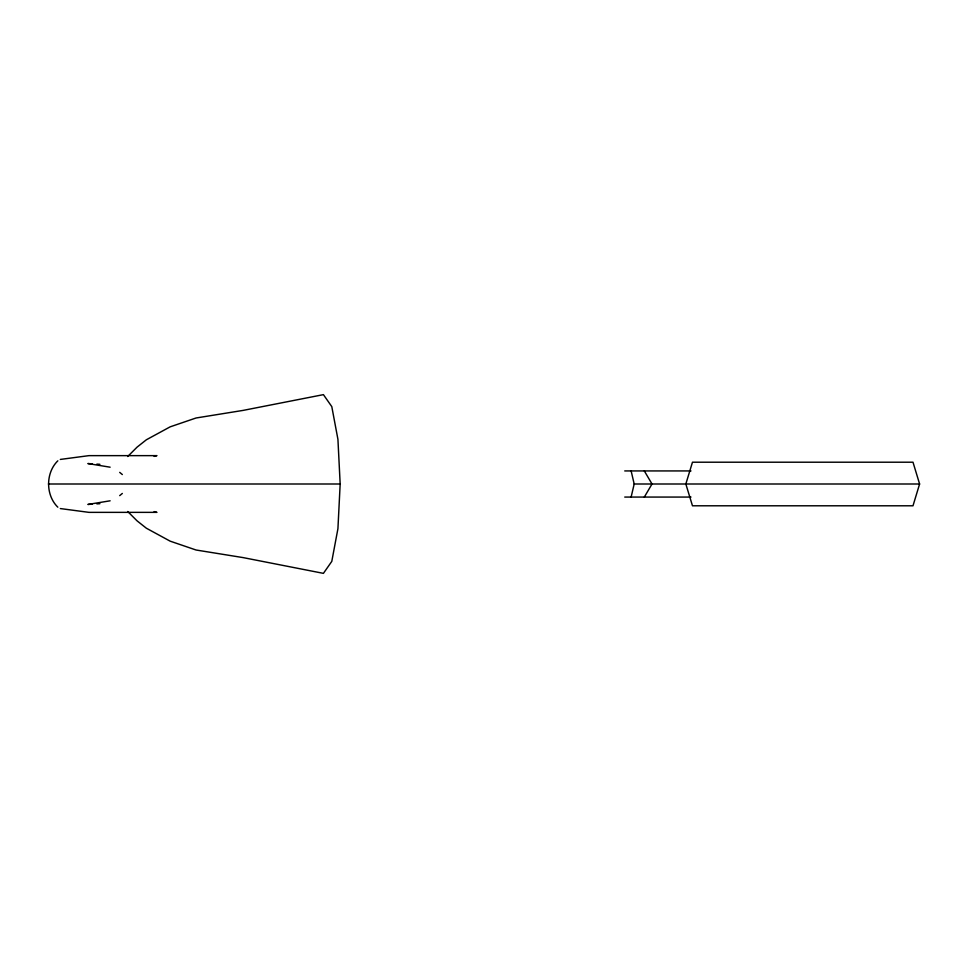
<?xml version="1.0" encoding="UTF-8"?>
<svg xmlns="http://www.w3.org/2000/svg" width="968" height="968" viewBox="0 0 968 968"><rect width="100%" height="100%" fill="white"/><g stroke="black" fill="none" stroke-linecap="round" stroke-linejoin="round"><path stroke-width="1.45" d="M127.715 456.497L137.057 447.156L146.374 439.774L170.162 426.84L196.056 417.994L243.125 410.396L323.421 394.641L331.794 406.62L337.929 439.327L340.167 484L337.929 528.673L331.794 561.38L323.421 573.359L243.125 557.604L196.056 550.005L170.162 541.16L146.374 528.226L137.057 520.844L127.715 511.503M57.826 507.184C45.532 495.168 45.532 472.832 57.826 460.816M631.124 497.068L634.185 484L631.124 470.932M919.6 484L912.993 505.792L692.471 505.792L685.84 484L692.471 462.208L912.993 462.208L919.6 484L634.185 484M644.325 497.068L652.009 484L644.325 470.932M119.705 495.628L122.331 493.45M154.118 456.388L156.961 455.638L88.959 455.638L60.319 459.437M110.134 500.807L87.87 504.449L92.371 504.171M96.873 503.88L99.873 503.699M624.735 470.932L690.995 470.932M48.4 484L340.167 484M624.735 497.068L690.995 497.068M92.371 463.829L87.87 463.551L110.134 467.193M96.873 464.12L99.873 464.301M60.319 508.563L88.959 512.362L156.961 512.362L154.118 511.612M119.705 472.372L122.331 474.55"/></g></svg>
